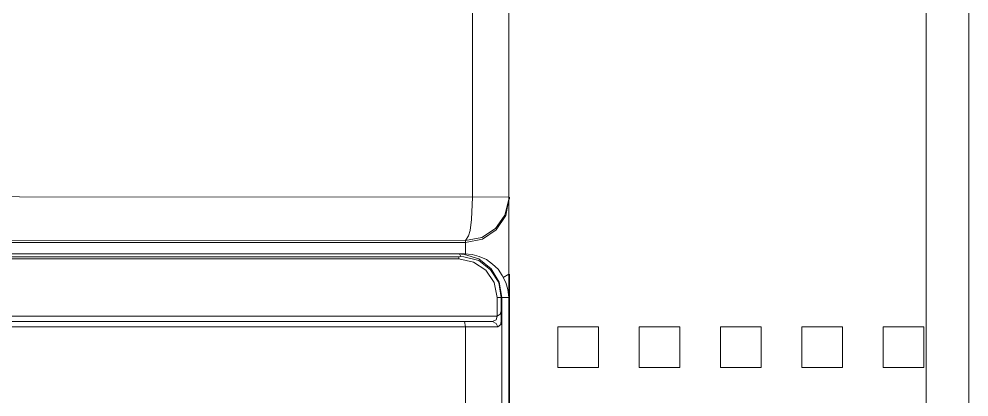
# Model space of a CAD drawing. Header units: millimetres. Extents: x 33157 to 59611, y -29750 to 1750.
# Drawn here: x 54244.2 to 54261.73, y -3112.26 to -3105.29 of the extents above; entities that cross this region are included whole.
import ezdxf

# ---------------------------------------------------------------- set-up
doc = ezdxf.new("R2010")
doc.units = ezdxf.units.MM
doc.layers.add('layer 1', color=7, linetype='Continuous', lineweight=18)

msp = doc.modelspace()

# ---------------------------------------------------------------- linework, layer by layer
at = {"layer": 'layer 1', "lineweight": 9}
for p, q in [((54252.567, -3044.222), (54252.567, -3108.575)), ((54253.236, -3044.222), (54253.236, -3169.006)), ((54260.933, -3048.427), (54260.933, -3169.629)), ((54261.725, -3049.229), (54261.725, -3169.157)), ((54253.236, -3108.575), (54253.236, -3108.613)), ((54253.246, -3108.575), (54253.246, -3108.613)), ((54252.435, -3109.377), (54252.435, -3109.622)), ((54252.312, -3109.679), (54252.312, -3109.716)), ((54253.246, -3109.999), (54253.246, -3169.157)), ((54253.019, -3110.424), (54253.019, -3110.772)), ((54253.095, -3110.424), (54253.095, -3110.678)), ((54253.104, -3110.424), (54253.104, -3171.118)), ((54253.236, -3110.424), (54253.236, -3168.591)), ((54252.435, -3110.97), (54252.435, -3171.118))]:
    msp.add_line(p, q, dxfattribs=at)
for points in [[(54226.138, -3108.557), (54226.138, -3108.557), (54253.236, -3108.575), (54253.236, -3108.575)], [(54226.138, -3109.358), (54226.138, -3109.358), (54252.435, -3109.377), (54252.435, -3109.377)], [(54252.435, -3109.415), (54252.435, -3109.415), (54203.538, -3109.415), (54203.538, -3109.415)], [(54199.878, -3109.622), (54199.878, -3109.622), (54252.416, -3109.622), (54252.416, -3109.622)], [(54252.312, -3109.716), (54252.312, -3109.716), (54199.954, -3109.716), (54199.954, -3109.716)], [(54199.963, -3109.679), (54199.963, -3109.679), (54252.312, -3109.679), (54252.312, -3109.679)], [(54252.416, -3109.631), (54252.416, -3109.631), (54252.303, -3109.622), (54252.303, -3109.622)], [(54252.331, -3109.631), (54252.331, -3109.631), (54252.303, -3109.622), (54252.303, -3109.622)], [(54252.312, -3109.679), (54252.312, -3109.679), (54252.35, -3109.669), (54252.35, -3109.669)], [(54252.35, -3109.669), (54252.35, -3109.669), (54252.331, -3109.631), (54252.331, -3109.631)], [(54252.406, -3109.679), (54252.406, -3109.679), (54252.35, -3109.669), (54252.35, -3109.669)], [(54253.132, -3110.056), (54253.132, -3110.056), (54253.236, -3109.999), (54253.236, -3109.999)], [(54253.019, -3110.424), (54253.019, -3110.424), (54253.236, -3110.424), (54253.236, -3110.424)], [(54199.256, -3110.772), (54199.256, -3110.772), (54253.019, -3110.772), (54253.019, -3110.772)], [(54199.247, -3110.97), (54199.247, -3110.97), (54253.029, -3110.97), (54253.029, -3110.97)], [(54199.341, -3110.867), (54199.341, -3110.867), (54252.934, -3110.867), (54252.934, -3110.867)], [(54252.416, -3110.867), (54252.416, -3110.867), (54252.435, -3110.97), (54252.435, -3110.97)]]:
    msp.add_open_spline(points, degree=3, dxfattribs=at)
for points, knots in [([(54252.435, -3109.415), (54252.435, -3109.415), (54252.746, -3109.349), (54252.746, -3109.349), (54252.746, -3109.349), (54253, -3109.179), (54253, -3109.179), (54253, -3109.179), (54253.18, -3108.915), (54253.18, -3108.915), (54253.18, -3108.915), (54253.236, -3108.613), (54253.236, -3108.613)], [0, 0, 0, 0, 154632.324865, 154632.324865, 154632.324865, 309264.649729, 309264.649729, 309264.649729, 463896.974594, 463896.974594, 463896.974594, 618529.299458, 618529.299458, 618529.299458, 618529.299458]), ([(54252.435, -3109.377), (54252.435, -3109.377), (54252.736, -3109.32), (54252.736, -3109.32), (54252.736, -3109.32), (54252.991, -3109.151), (54252.991, -3109.151), (54252.991, -3109.151), (54253.161, -3108.905), (54253.161, -3108.905), (54253.161, -3108.905), (54253.236, -3108.613), (54253.236, -3108.613)], [0, 0, 0, 0, 154632.276072, 154632.276072, 154632.276072, 309264.552145, 309264.552145, 309264.552145, 463896.828217, 463896.828217, 463896.828217, 618529.104289, 618529.104289, 618529.104289, 618529.104289]), ([(54252.567, -3108.575), (54252.567, -3108.575), (54252.548, -3108.99), (54252.548, -3108.99), (54252.548, -3108.99), (54252.519, -3109.188), (54252.519, -3109.188), (54252.519, -3109.188), (54252.491, -3109.292), (54252.491, -3109.292), (54252.491, -3109.292), (54252.435, -3109.377), (54252.435, -3109.377)], [0, 0, 0, 0, 154631.024352, 154631.024352, 154631.024352, 309262.048704, 309262.048704, 309262.048704, 463893.073056, 463893.073056, 463893.073056, 618524.097408, 618524.097408, 618524.097408, 618524.097408]), ([(54253.019, -3110.424), (54253.019, -3110.424), (54252.963, -3110.15), (54252.963, -3110.15), (54252.963, -3110.15), (54252.812, -3109.924), (54252.812, -3109.924), (54252.812, -3109.924), (54252.585, -3109.773), (54252.585, -3109.773), (54252.585, -3109.773), (54252.312, -3109.716), (54252.312, -3109.716)], [0, 0, 0, 0, 154633.372445, 154633.372445, 154633.372445, 309266.74489, 309266.74489, 309266.74489, 463900.117335, 463900.117335, 463900.117335, 618533.48978, 618533.48978, 618533.48978, 618533.48978]), ([(54253.095, -3110.424), (54253.095, -3110.424), (54253.048, -3110.15), (54253.048, -3110.15), (54253.048, -3110.15), (54252.897, -3109.914), (54252.897, -3109.914), (54252.897, -3109.914), (54252.68, -3109.745), (54252.68, -3109.745), (54252.68, -3109.745), (54252.406, -3109.679), (54252.406, -3109.679)], [0, 0, 0, 0, 154633.593743, 154633.593743, 154633.593743, 309267.187486, 309267.187486, 309267.187486, 463900.781229, 463900.781229, 463900.781229, 618534.374973, 618534.374973, 618534.374973, 618534.374973]), ([(54253.236, -3110.424), (54253.236, -3110.424), (54253.217, -3110.282), (54253.217, -3110.282), (54253.217, -3110.282), (54253.18, -3110.15), (54253.18, -3110.15), (54253.18, -3110.15), (54253.114, -3110.018), (54253.114, -3110.018), (54253.114, -3110.018), (54253.038, -3109.905), (54253.038, -3109.905), (54253.038, -3109.905), (54252.934, -3109.811), (54252.934, -3109.811), (54252.934, -3109.811), (54252.821, -3109.726), (54252.821, -3109.726), (54252.821, -3109.726), (54252.689, -3109.669), (54252.689, -3109.669), (54252.689, -3109.669), (54252.557, -3109.631), (54252.557, -3109.631), (54252.557, -3109.631), (54252.416, -3109.622), (54252.416, -3109.622)], [0, 0, 0, 0, 143483.423273, 143483.423273, 143483.423273, 286966.846546, 286966.846546, 286966.846546, 430450.26982, 430450.26982, 430450.26982, 573933.693093, 573933.693093, 573933.693093, 717417.116366, 717417.116366, 717417.116366, 860900.539639, 860900.539639, 860900.539639, 1004383.962912, 1004383.962912, 1004383.962912, 1147867.386185, 1147867.386185, 1147867.386185, 1291350.809459, 1291350.809459, 1291350.809459, 1291350.809459]), ([(54253.104, -3110.424), (54253.104, -3110.424), (54253.057, -3110.141), (54253.057, -3110.141), (54253.057, -3110.141), (54252.906, -3109.895), (54252.906, -3109.895), (54252.906, -3109.895), (54252.68, -3109.716), (54252.68, -3109.716), (54252.68, -3109.716), (54252.416, -3109.631), (54252.416, -3109.631)], [0, 0, 0, 0, 154633.571518, 154633.571518, 154633.571518, 309267.143036, 309267.143036, 309267.143036, 463900.714555, 463900.714555, 463900.714555, 618534.286073, 618534.286073, 618534.286073, 618534.286073]), ([(54252.934, -3110.867), (54252.934, -3110.867), (54253, -3110.838), (54253, -3110.838), (54253, -3110.838), (54253.019, -3110.772), (54253.019, -3110.772)], [0, 0, 0, 0, 174389.773168, 174389.773168, 174389.773168, 348779.546336, 348779.546336, 348779.546336, 348779.546336]), ([(54253.019, -3110.772), (54253.019, -3110.772), (54253.076, -3110.735), (54253.076, -3110.735), (54253.076, -3110.735), (54253.095, -3110.678), (54253.095, -3110.678)], [0, 0, 0, 0, 174389.853001, 174389.853001, 174389.853001, 348779.706002, 348779.706002, 348779.706002, 348779.706002]), ([(54253.029, -3110.97), (54253.029, -3110.97), (54253.085, -3110.923), (54253.085, -3110.923), (54253.085, -3110.923), (54253.095, -3110.838), (54253.095, -3110.838), (54253.095, -3110.838), (54253.095, -3110.678), (54253.095, -3110.678)], [0, 0, 0, 0, 160692.67452, 160692.67452, 160692.67452, 321385.349041, 321385.349041, 321385.349041, 482078.023561, 482078.023561, 482078.023561, 482078.023561]), ([(54252.934, -3110.867), (54252.934, -3110.867), (54253, -3110.904), (54253, -3110.904), (54253, -3110.904), (54253.029, -3110.97), (54253.029, -3110.97)], [0, 0, 0, 0, 174389.878605, 174389.878605, 174389.878605, 348779.75721, 348779.75721, 348779.75721, 348779.75721])]:
    msp.add_open_spline(points, degree=3, knots=knots, dxfattribs=at)
at = {"layer": 'layer 1'}
for points, knots in [([(54254.139, -3111.716), (54254.139, -3111.716), (54254.889, -3111.716), (54254.889, -3111.716), (54254.889, -3111.716), (54254.889, -3110.966), (54254.889, -3110.966), (54254.889, -3110.966), (54254.139, -3110.966), (54254.139, -3110.966), (54254.139, -3110.966), (54254.139, -3111.713), (54254.139, -3111.713), (54254.139, -3111.713), (54254.139, -3111.716), (54254.139, -3111.716)], [0, 0, 0, 0, 150370.582251, 150370.582251, 150370.582251, 300741.164502, 300741.164502, 300741.164502, 451111.746753, 451111.746753, 451111.746753, 601482.329003, 601482.329003, 601482.329003, 751852.911254, 751852.911254, 751852.911254, 751852.911254]), ([(54255.639, -3111.716), (54255.639, -3111.716), (54256.389, -3111.716), (54256.389, -3111.716), (54256.389, -3111.716), (54256.389, -3110.966), (54256.389, -3110.966), (54256.389, -3110.966), (54255.639, -3110.966), (54255.639, -3110.966), (54255.639, -3110.966), (54255.639, -3111.713), (54255.639, -3111.713), (54255.639, -3111.713), (54255.639, -3111.716), (54255.639, -3111.716)], [0, 0, 0, 0, 150374.623772, 150374.623772, 150374.623772, 300749.247544, 300749.247544, 300749.247544, 451123.871316, 451123.871316, 451123.871316, 601498.495088, 601498.495088, 601498.495088, 751873.11886, 751873.11886, 751873.11886, 751873.11886]), ([(54257.139, -3111.717), (54257.139, -3111.717), (54257.889, -3111.717), (54257.889, -3111.717), (54257.889, -3111.717), (54257.889, -3110.965), (54257.889, -3110.965), (54257.889, -3110.965), (54257.139, -3110.965), (54257.139, -3110.965), (54257.139, -3110.965), (54257.139, -3111.714), (54257.139, -3111.714), (54257.139, -3111.714), (54257.139, -3111.717), (54257.139, -3111.717)], [0, 0, 0, 0, 150378.662589, 150378.662589, 150378.662589, 300757.325178, 300757.325178, 300757.325178, 451135.987767, 451135.987767, 451135.987767, 601514.650356, 601514.650356, 601514.650356, 751893.312945, 751893.312945, 751893.312945, 751893.312945]), ([(54258.639, -3111.716), (54258.639, -3111.716), (54259.389, -3111.716), (54259.389, -3111.716), (54259.389, -3111.716), (54259.389, -3110.966), (54259.389, -3110.966), (54259.389, -3110.966), (54258.639, -3110.966), (54258.639, -3110.966), (54258.639, -3110.966), (54258.639, -3111.713), (54258.639, -3111.713), (54258.639, -3111.713), (54258.639, -3111.716), (54258.639, -3111.716)], [0, 0, 0, 0, 150382.706866, 150382.706866, 150382.706866, 300765.413732, 300765.413732, 300765.413732, 451148.120599, 451148.120599, 451148.120599, 601530.827465, 601530.827465, 601530.827465, 751913.534331, 751913.534331, 751913.534331, 751913.534331]), ([(54260.139, -3111.717), (54260.139, -3111.717), (54260.889, -3111.717), (54260.889, -3111.717), (54260.889, -3111.717), (54260.889, -3110.965), (54260.889, -3110.965), (54260.889, -3110.965), (54260.139, -3110.965), (54260.139, -3110.965), (54260.139, -3110.965), (54260.139, -3111.714), (54260.139, -3111.714), (54260.139, -3111.714), (54260.139, -3111.717), (54260.139, -3111.717)], [0, 0, 0, 0, 150386.745632, 150386.745632, 150386.745632, 300773.491265, 300773.491265, 300773.491265, 451160.236897, 451160.236897, 451160.236897, 601546.982529, 601546.982529, 601546.982529, 751933.728162, 751933.728162, 751933.728162, 751933.728162])]:
    msp.add_open_spline(points, degree=3, knots=knots, dxfattribs=at)

doc.saveas('drawing.dxf')
